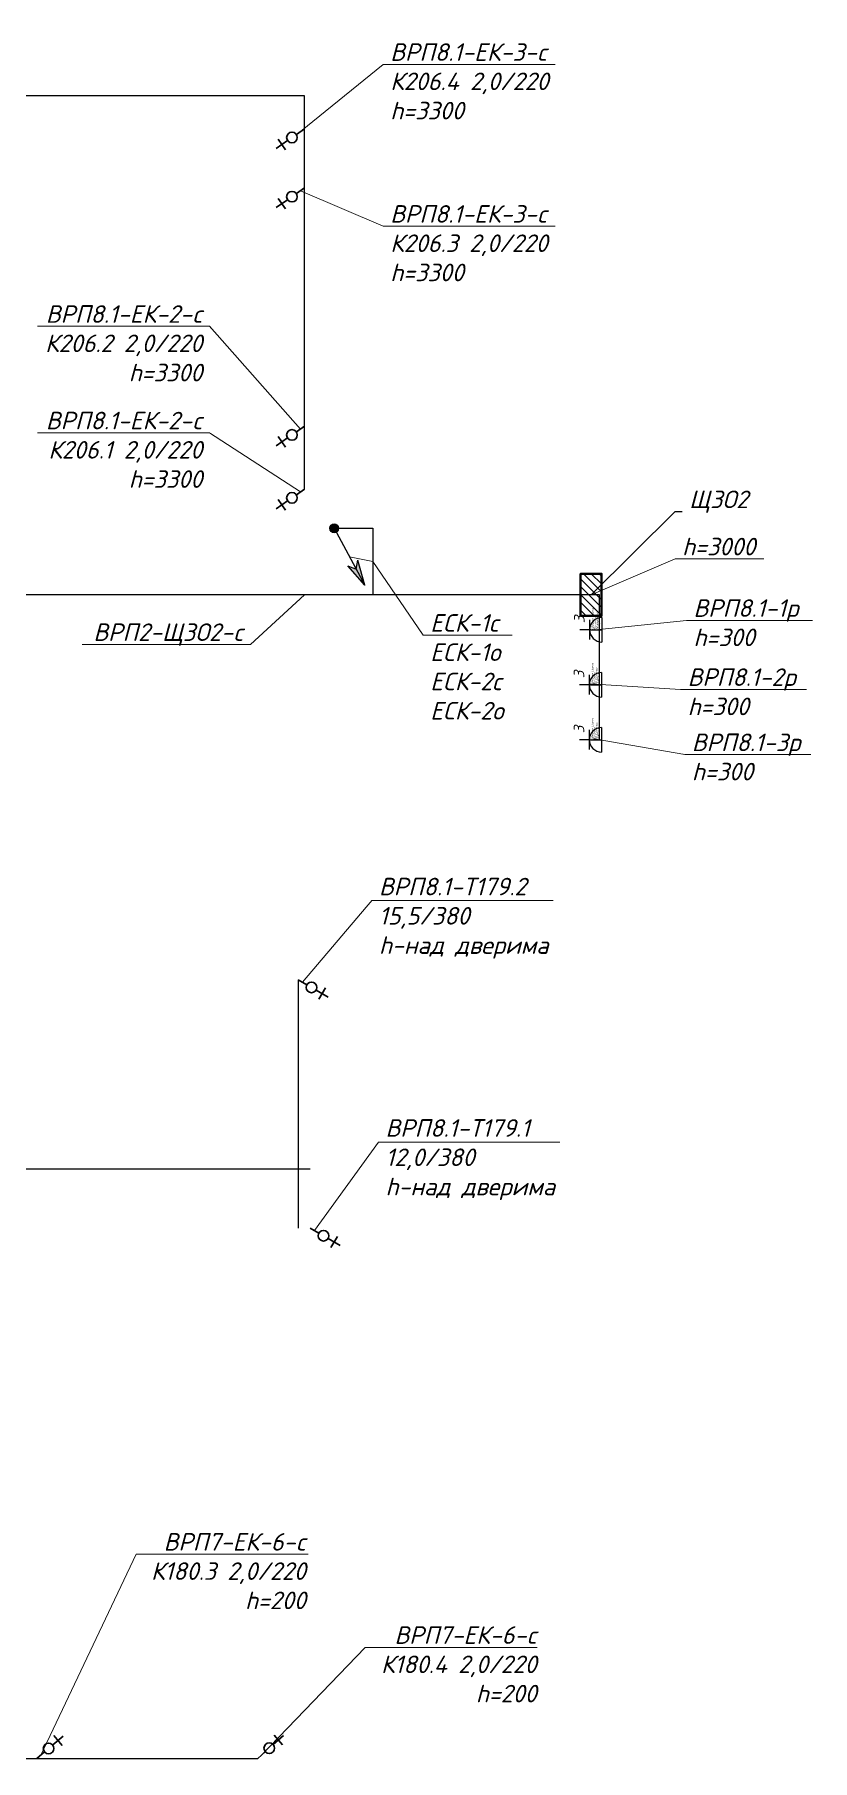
# Model space of a CAD drawing. Header units: millimetres. Extents: x -164867 to 807677, y -316775 to 513985.
# Drawn here: x 223381 to 234459, y 219213 to 243791 of the extents above; entities that cross this region are included whole.
import ezdxf
from ezdxf import colors
from ezdxf.entities.mleader import LeaderData, LeaderLine
from ezdxf.enums import TextEntityAlignment as Align
from ezdxf.math import Vec2, Vec3

# ---------------------------------------------------------------- set-up
doc = ezdxf.new("R2010")
doc.units = ezdxf.units.MM
doc.layers.add('E_Hidden atributes', color=2, linetype='Continuous', plot=False)
for name, color, linetype, lineweight in [('E_В лотку', 5, 'Kabl_in_Lotok', 30), ('E_Обладнання', 84, 'Continuous', 35), ('E_Позначення', 7, 'Continuous', 15), ('E_Розп. мережі', 5, 'Continuous', 30), ('E_Щити', 1, 'Continuous', 50)]:
    doc.layers.add(name, color=color, linetype=linetype, lineweight=lineweight)
doc.styles.add('GOST 2.304', font='isocpeui.ttf')
doc.styles.add('ISO', font='isocpeui.ttf')
doc.styles.add('orientation to layout', font='isocpeui.ttf')
doc.styles.add('ГОСТ 2.304', font='isocpeui.ttf')
doc.linetypes.add('Kabl_in_Lotok', pattern='A,10,[130,ltypeshp.shx,S=1,R=0,X=0,Y=0],1,[130,ltypeshp.shx,S=1,R=90,X=0,Y=-1],1,[130,ltypeshp.shx,S=1,R=0,X=0,Y=0],10', length=22)

# ---------------------------------------------------------------- blocks, each defined once
blk = doc.blocks.new('электровывод')
at = {"color": 0, "linetype": 'ByBlock', "lineweight": -2}
for p, q in [((-123, 124), (-205, 207)), ((-202, 127), (-125, 204)), ((-59, 60), (0, 0))]:
    blk.add_line(p, q, dxfattribs=at)
blk.add_circle((-91, 92), 44.9, dxfattribs=at)
blk = doc.blocks.new('_None')
blk = doc.blocks.new('*U5')
at = {"lineweight": 20}
h = blk.add_hatch(dxfattribs=at)
h.set_pattern_fill('ANSI31', color=0, scale=25)
h.paths.add_polyline_path([(-300, 300), (-300, 0), (300, 0), (300, 300)])
at = {"color": 0}
blk.add_lwpolyline([(-300, 300), (300, 300), (300, 0), (-300, 0)], close=True, dxfattribs=at)
blk = doc.blocks.new('*U18')
at = {"lineweight": -2}
h = blk.add_hatch(color=256, dxfattribs=at)
edge = h.paths.add_edge_path()
edge.add_arc((0.07, 0), 1.28, 0, 360)
h = blk.add_hatch(color=256, dxfattribs=at)
h.paths.add_polyline_path([(8.88, -16.13), (4.02, -10.62), (6.45, -11.65)])
h.paths.add_polyline_path([(8.88, -16.13), (6.45, -11.65), (6.9, -9.05)])
for p, q in [((0.11, 0), (8.88, -16.13)), ((6.45, -11.65), (6.9, -9.05)), ((8.88, -16.13), (6.9, -9.05)), ((8.88, -16.13), (4.02, -10.62)), ((4.02, -10.62), (6.45, -11.65))]:
    blk.add_line(p, q, dxfattribs=at)
blk.add_circle((0.11, 0), 1.24, dxfattribs=at)
blk = doc.blocks.new('*U506')
at = {"color": 0, "linetype": 'Continuous', "lineweight": 30}
for p, q in [((140, 275), (-140, 275)), ((0, 275), (0, 415)), ((0, 275), (0, 415)), ((0, 275), (0, 415)), ((0, 275), (0, 100)), ((175, 100), (-175, 100))]:
    blk.add_line(p, q, dxfattribs=at)
blk.add_arc((0, 100), 175, 0, 180, dxfattribs=at)
at = {"color": 0, "style": 'orientation to layout'}
blk.add_attdef('AMOUNT', text='', height=150, dxfattribs=at).set_placement((147, 422), align=Align.MIDDLE_CENTER)
at = {"layer": 'E_Hidden atributes', "style": 'GOST 2.304'}
for tag, p in [('IP', (0, 248)), ('INSTALATION', (0, 188)), ('LOCATION', (0, 158)), ('COLOR', (0, 100)), ('VENDOR', (0, 218)), ('VOLTAGE_CURRENT', (0, 128))]:
    blk.add_attdef(tag, p, '', height=25, dxfattribs=at)

msp = doc.modelspace()

# ---------------------------------------------------------------- linework, layer by layer
at = {"layer": 'E_В лотку', "ltscale": 100}
for points in [[(227226.07, 237317.44), (227226.07, 242917.44), (217888.74, 242917.44)], [(227648.29, 236758.8), (228198.29, 236758.8), (228198.29, 235812.67)], [(231306.07, 235812.67), (217888.74, 235812.67)], [(231426.07, 233747.35), (231426.07, 235812.67), (231306.07, 235812.67)], [(227135.93, 230331.19), (227135.93, 226794.65)], [(227307.45, 227633.54), (217848.84, 227633.54)]]:
    msp.add_lwpolyline(points, dxfattribs=at)
at = {"layer": 'E_Розп. мережі', "ltscale": 100}
msp.add_lwpolyline([(219229.59, 219242.99), (226559.59, 219242.99)], dxfattribs=at)

# ---------------------------------------------------------------- block references
at = {"layer": 'E_Обладнання', "yscale": 1.687500000021705, "zscale": 1.687500000021704}
for p, xscale, rotation in [((227226.07, 242449.77), -1.687500000021706, 169.4892115701172), ((227226.07, 241606.43), -1.687500000021706, 169.4892115701172), ((227226.07, 238213.11), -1.687500000021706, 169.4892115701172), ((227226.07, 237317.44), -1.687500000021706, 169.4892115701172), ((227135.93, 230331.19), -1.687500000021705, 284.4892115701171), ((227307.45, 226794.65), -1.687500000021705, 284.4892115701171), ((223414.21, 219242.99), -1.687500000021705, 354.9498601328435), ((226559.59, 219242.99), -1.687500000021705, 356.1728135791306)]:
    msp.add_blockref('электровывод', p, dxfattribs=dict(at, xscale=xscale, rotation=rotation))
at = {"layer": 'E_Обладнання', "rotation": 90}
for p in [(231560.76, 235314.75), (231556.07, 234531.05), (231556.07, 233747.35)]:
    msp.add_blockref('*U506', p, dxfattribs=at).add_auto_attribs({'AMOUNT': '3', 'INSTALATION': 'Вбудована', 'IP': 'IP20', 'VENDOR': 'Schneider-Electric', 'LOCATION': 'Загальні зони', 'VOLTAGE_CURRENT': '220В, 16А'})
at = {"layer": 'E_Розп. мережі', "xscale": 50, "yscale": 50, "zscale": 50, "rotation": 359.7583973098708}
msp.add_blockref('*U18', (227642.69, 236758.89), dxfattribs=at)
at = {"layer": 'E_Щити', "rotation": 90}
msp.add_blockref('*U5', (231456.07, 235812.67), dxfattribs=at)

# ---------------------------------------------------------------- next in the draw order: leaders
at = {"layer": 'E_Позначення'}
ml = msp.add_multileader_mtext('Standard', dxfattribs=at)
ml.set_content('ВРП8.1-ЕК-3-c\\PК206.4 2,0/220\\Ph=3300', color=256, style='ГОСТ 2.304')
ml.set_leader_properties(color=256, linetype='ByLayer', lineweight=-1)
ml.set_arrow_properties(name='NONE')
ml.build(insert=Vec2(0, 0))
ml.multileader.update_dxf_attribs({"has_dogleg": 0, "text_left_attachment_type": 6, "text_right_attachment_type": 6, "dogleg_length": 0, "arrow_head_size": 1})
ctx = ml.context
ctx.base_point, ctx.char_height, ctx.arrow_head_size, ctx.landing_gap_size, ctx.plane_origin = Vec3(228346.08, 243365.87), 250, 1, 100, Vec3(248272.18, 240957.13)
ctx.left_attachment, ctx.right_attachment = 6, 6
notes = []
notes.append((ctx, [(0, (1, 1, 0), (228346.08, 243365.87), (1, 0), 0, [(0, [(227167.47, 242409.04)], 0, [])])]))
ctx.mtext.insert, ctx.mtext.flow_direction = Vec3(228446.08, 243665.87), 5
ctx.mtext.has_bg_fill, ctx.mtext.bg_color, ctx.mtext.bg_scale_factor, ctx.mtext.bg_transparency, ctx.mtext.use_window_bg_color = 1, -1027028792, 1.5, 0, 1
ml = msp.add_multileader_mtext('Standard', dxfattribs=at)
ml.set_content('ВРП8.1-ЕК-3-c\\PК206.3 2,0/220\\Ph=3300', color=256, style='ГОСТ 2.304')
ml.set_leader_properties(color=256, linetype='ByLayer', lineweight=-1)
ml.set_arrow_properties(name='NONE')
ml.build(insert=Vec2(0, 0))
ml.multileader.update_dxf_attribs({"has_dogleg": 0, "text_left_attachment_type": 6, "text_right_attachment_type": 6, "dogleg_length": 0, "arrow_head_size": 1})
ctx = ml.context
ctx.base_point, ctx.char_height, ctx.arrow_head_size, ctx.landing_gap_size, ctx.plane_origin = Vec3(228346.08, 241060.94), 250, 1, 100, Vec3(248272.18, 240113.8)
ctx.left_attachment, ctx.right_attachment = 6, 6
notes.append((ctx, [(0, (1, 1, 0), (228346.08, 241060.94), (1, 0), 0, [(0, [(227167.47, 241565.71)], 0, [])])]))
ctx.mtext.insert, ctx.mtext.flow_direction = Vec3(228446.08, 241360.94), 5
ctx.mtext.has_bg_fill, ctx.mtext.bg_color, ctx.mtext.bg_scale_factor, ctx.mtext.bg_transparency, ctx.mtext.use_window_bg_color = 1, -1027028792, 1.5, 0, 1
at = {"layer": 'E_Позначення', "color": 7, "lineweight": 9}
ml = msp.add_multileader_mtext('Standard', dxfattribs=at)
ml.set_content('ЩЗО2', color=7, style='ISO')
ml.set_leader_properties()
ml.set_arrow_properties(name='NONE')
ml.build(insert=Vec2(0, 0))
ml.multileader.update_dxf_attribs({"has_text_frame": 1, "text_left_attachment_type": 7, "text_right_attachment_type": 8, "dogleg_length": 100, "arrow_head_size": 200})
ctx = ml.context
ctx.base_point, ctx.char_height, ctx.arrow_head_size, ctx.landing_gap_size, ctx.plane_origin = Vec3(232602.35, 236996.36), 250, 200, 100, Vec3(176865.98, 235409.41)
ctx.left_attachment, ctx.right_attachment = 7, 8
notes.append((ctx, [(1, (1, 1, 0), (232502.35, 236996.36), (1, 0), 100, [(0, [(231306.07, 235812.67)], 0, [])])]))
ctx.mtext.insert, ctx.mtext.line_spacing_factor, ctx.mtext.flow_direction = Vec3(232702.35, 237296.36), 0.72, 5
ctx.mtext.has_bg_fill, ctx.mtext.bg_color, ctx.mtext.bg_scale_factor, ctx.mtext.bg_transparency, ctx.mtext.use_window_bg_color = 1, -1027028792, 1.5, 0, 1
at = {"layer": 'E_Позначення'}
ml = msp.add_multileader_mtext('Standard', dxfattribs=at)
ml.set_content('ЕСК-1с\\PЕСК-1о\\PЕСК-2с\\PЕСК-2о', color=256, style='ГОСТ 2.304')
ml.set_leader_properties(color=256, linetype='ByLayer', lineweight=-1)
ml.build(insert=Vec2(0, 0))
ml.multileader.update_dxf_attribs({"has_dogleg": 0, "text_left_attachment_type": 6, "text_right_attachment_type": 6, "dogleg_length": 0, "arrow_head_size": 1})
ctx = ml.context
ctx.base_point, ctx.char_height, ctx.arrow_head_size, ctx.landing_gap_size, ctx.plane_origin = Vec3(228915.15, 235236.61), 250, 1, 100, Vec3(241714.96, 233514.41)
ctx.left_attachment, ctx.right_attachment = 6, 6
notes.append((ctx, [(0, (1, 1, 0), (228915.15, 235236.61), (1, 0), 0, [(1, [(227865.84, 236354.64), (228198.29, 236285.74)], 0, [])])]))
ctx.mtext.insert, ctx.mtext.flow_direction = Vec3(229015.15, 235536.61), 5
ctx.mtext.has_bg_fill, ctx.mtext.bg_color, ctx.mtext.bg_scale_factor, ctx.mtext.bg_transparency, ctx.mtext.use_window_bg_color = 1, -1027028792, 1.5, 0, 1
ml = msp.add_multileader_mtext('Standard', dxfattribs=at)
ml.set_content('ВРП2-ЩЗО2-c', color=256, style='ГОСТ 2.304')
ml.set_leader_properties(color=256, linetype='ByLayer', lineweight=-1)
ml.set_arrow_properties(name='NONE')
ml.build(insert=Vec2(0, 0))
ml.multileader.update_dxf_attribs({"has_dogleg": 0, "text_left_attachment_type": 6, "text_right_attachment_type": 6, "dogleg_length": 0, "arrow_head_size": 1})
ctx = ml.context
ctx.base_point, ctx.char_height, ctx.arrow_head_size, ctx.landing_gap_size, ctx.plane_origin = Vec3(224018.62, 235105), 250, 1, 100, Vec3(211475.33, 234552.05)
ctx.left_attachment, ctx.right_attachment, ctx.text_align_type = 6, 6, 2
notes.append((ctx, [(1, (1, 1, 0), (226454.61, 235105), (-1, 0), 0, [(0, [(227226.07, 235812.67)], 0, [])])]))
ctx.mtext.insert, ctx.mtext.alignment, ctx.mtext.flow_direction = Vec3(226354.61, 235405), 3, 5
ctx.mtext.has_bg_fill, ctx.mtext.bg_color, ctx.mtext.bg_scale_factor, ctx.mtext.bg_transparency, ctx.mtext.use_window_bg_color = 1, -1027028792, 1.5, 0, 1
ml = msp.add_multileader_mtext('Standard', dxfattribs=at)
ml.set_content('ВРП8.1-Т179.2\\P15,5/380\\Ph-над дверима', color=256, style='ГОСТ 2.304')
ml.set_leader_properties(color=256, linetype='ByLayer', lineweight=-1)
ml.set_arrow_properties(name='NONE')
ml.build(insert=Vec2(0, 0))
ml.multileader.update_dxf_attribs({"has_dogleg": 0, "text_left_attachment_type": 6, "text_right_attachment_type": 6, "dogleg_length": 0, "arrow_head_size": 1})
ctx = ml.context
ctx.base_point, ctx.char_height, ctx.arrow_head_size, ctx.landing_gap_size, ctx.plane_origin = Vec3(228185.83, 231457.52), 250, 1, 100, Vec3(248178.72, 228840.49)
ctx.left_attachment, ctx.right_attachment = 6, 6
notes.append((ctx, [(0, (1, 1, 0), (228185.83, 231457.52), (1, 0), 0, [(0, [(227197.61, 230295.3)], 0, [])])]))
ctx.mtext.insert, ctx.mtext.flow_direction = Vec3(228285.83, 231782.52), 5
ctx.mtext.has_bg_fill, ctx.mtext.bg_color, ctx.mtext.bg_scale_factor, ctx.mtext.bg_transparency, ctx.mtext.use_window_bg_color = 1, -1027028792, 1.5, 0, 1
ml = msp.add_multileader_mtext('Standard', dxfattribs=at)
ml.set_content('ВРП8.1-Т179.1\\P12,0/380\\Ph-над дверима', color=256, style='ГОСТ 2.304')
ml.set_leader_properties(color=256, linetype='ByLayer', lineweight=-1)
ml.set_arrow_properties(name='NONE')
ml.build(insert=Vec2(0, 0))
ml.multileader.update_dxf_attribs({"has_dogleg": 0, "text_left_attachment_type": 6, "text_right_attachment_type": 6, "dogleg_length": 0, "arrow_head_size": 1})
ctx = ml.context
ctx.base_point, ctx.char_height, ctx.arrow_head_size, ctx.landing_gap_size, ctx.plane_origin = Vec3(228278.87, 228019.4), 250, 1, 100, Vec3(248350.24, 225303.95)
ctx.left_attachment, ctx.right_attachment = 6, 6
notes.append((ctx, [(0, (1, 1, 0), (228278.87, 228019.4), (1, 0), 0, [(0, [(227369.13, 226758.75)], 0, [])])]))
ctx.mtext.insert, ctx.mtext.flow_direction = Vec3(228378.87, 228344.4), 5
ctx.mtext.has_bg_fill, ctx.mtext.bg_color, ctx.mtext.bg_scale_factor, ctx.mtext.bg_transparency, ctx.mtext.use_window_bg_color = 1, -1027028792, 1.5, 0, 1
ml = msp.add_multileader_mtext('Standard', dxfattribs=at)
ml.set_content('ВРП7-ЕК-6-c\\PК180.3 2,0/220\\Ph=200', color=256, style='ГОСТ 2.304')
ml.set_leader_properties(color=256, linetype='ByLayer', lineweight=-1)
ml.set_arrow_properties(name='NONE')
ml.build(insert=Vec2(0, 0))
ml.multileader.update_dxf_attribs({"has_dogleg": 0, "text_left_attachment_type": 6, "text_right_attachment_type": 6, "dogleg_length": 0, "arrow_head_size": 1})
ctx = ml.context
ctx.base_point, ctx.char_height, ctx.arrow_head_size, ctx.landing_gap_size, ctx.plane_origin = Vec3(224829.6, 222151), 250, 1, 100, Vec3(244456.99, 217752.28)
ctx.left_attachment, ctx.right_attachment, ctx.text_align_type = 6, 6, 2
notes.append((ctx, [(0, (1, 1, 0), (224829.6, 222151), (1, 0), 0, [(0, [(223468.67, 219289.1)], 0, [])])]))
ctx.mtext.insert, ctx.mtext.alignment, ctx.mtext.flow_direction = Vec3(227245.51, 222451), 3, 5
ctx.mtext.has_bg_fill, ctx.mtext.bg_color, ctx.mtext.bg_scale_factor, ctx.mtext.bg_transparency, ctx.mtext.use_window_bg_color = 1, -1027028792, 1.5, 0, 1
for ctx, leaders in notes:
    for number, flags, end, landing, length, lines in leaders:
        leader = LeaderData()
        leader.index, (leader.has_last_leader_line, leader.has_dogleg_vector, leader.attachment_direction) = number, flags
        leader.last_leader_point, leader.dogleg_vector, leader.dogleg_length = Vec3(end), Vec3(landing), length
        for number, points, colour, breaks in lines:
            line = LeaderLine()
            line.index, line.vertices, line.color, line.breaks = number, Vec3.list(points), colors.encode_raw_color(colour), breaks
            leader.lines.append(line)
        ctx.leaders.append(leader)

# ---------------------------------------------------------------- next in the draw order: leaders
ml = msp.add_multileader_mtext('Standard', dxfattribs=at)
ml.set_content('ВРП8.1-ЕК-2-c\\PК206.2 2,0/220\\Ph=3300', color=256, style='ГОСТ 2.304')
ml.set_leader_properties(color=256, linetype='ByLayer', lineweight=-1)
ml.set_arrow_properties(name='NONE')
ml.build(insert=Vec2(0, 0))
ml.multileader.update_dxf_attribs({"has_dogleg": 0, "text_left_attachment_type": 6, "text_right_attachment_type": 6, "dogleg_length": 0, "arrow_head_size": 1})
ctx = ml.context
ctx.base_point, ctx.char_height, ctx.arrow_head_size, ctx.landing_gap_size, ctx.plane_origin = Vec3(223302.85, 239635.34), 250, 1, 100, Vec3(248268.85, 236722.41)
ctx.left_attachment, ctx.right_attachment, ctx.text_align_type = 6, 6, 2
notes = []
notes.append((ctx, [(1, (1, 1, 0), (225870.65, 239635.34), (-1, 0), 0, [(0, [(227167.47, 238172.38)], 0, [])])]))
ctx.mtext.insert, ctx.mtext.alignment, ctx.mtext.flow_direction = Vec3(225770.65, 239935.34), 3, 5
ctx.mtext.has_bg_fill, ctx.mtext.bg_color, ctx.mtext.bg_scale_factor, ctx.mtext.bg_transparency, ctx.mtext.use_window_bg_color = 1, -1027028792, 1.5, 0, 1
ml = msp.add_multileader_mtext('Standard', dxfattribs=at)
ml.set_content('h=3000', color=256, style='ГОСТ 2.304')
ml.set_leader_properties(color=256, linetype='ByLayer', lineweight=-1)
ml.set_arrow_properties(name='NONE')
ml.build(insert=Vec2(0, 0))
ml.multileader.update_dxf_attribs({"has_dogleg": 0, "text_left_attachment_type": 6, "text_right_attachment_type": 6, "dogleg_length": 0, "arrow_head_size": 1})
ctx = ml.context
ctx.base_point, ctx.char_height, ctx.arrow_head_size, ctx.landing_gap_size, ctx.plane_origin = Vec3(232502.35, 236324), 250, 1, 100, Vec3(252407.45, 234362.69)
ctx.left_attachment, ctx.right_attachment = 6, 6
notes.append((ctx, [(0, (1, 1, 0), (232502.35, 236324), (1, 0), 0, [(0, [(231306.07, 235812.67)], 0, [])])]))
ctx.mtext.insert, ctx.mtext.flow_direction = Vec3(232602.35, 236624), 5
ctx.mtext.has_bg_fill, ctx.mtext.bg_color, ctx.mtext.bg_scale_factor, ctx.mtext.bg_transparency, ctx.mtext.use_window_bg_color = 1, -1027028792, 1.5, 0, 1
ml = msp.add_multileader_mtext('Standard', dxfattribs=at)
ml.set_content('ВРП7-ЕК-6-c\\PК180.4 2,0/220\\Ph=200', color=256, style='ГОСТ 2.304')
ml.set_leader_properties(color=256, linetype='ByLayer', lineweight=-1)
ml.set_arrow_properties(name='NONE')
ml.build(insert=Vec2(0, 0))
ml.multileader.update_dxf_attribs({"has_dogleg": 0, "text_left_attachment_type": 6, "text_right_attachment_type": 6, "dogleg_length": 0, "arrow_head_size": 1})
ctx = ml.context
ctx.base_point, ctx.char_height, ctx.arrow_head_size, ctx.landing_gap_size, ctx.plane_origin = Vec3(228090.94, 220823.47), 250, 1, 100, Vec3(247602.37, 217752.28)
ctx.left_attachment, ctx.right_attachment, ctx.text_align_type = 6, 6, 2
notes.append((ctx, [(0, (1, 1, 0), (228090.94, 220823.47), (1, 0), 0, [(0, [(226613.05, 219290.26)], 0, [])])]))
ctx.mtext.insert, ctx.mtext.alignment, ctx.mtext.flow_direction = Vec3(230532.61, 221123.47), 3, 5
ctx.mtext.has_bg_fill, ctx.mtext.bg_color, ctx.mtext.bg_scale_factor, ctx.mtext.bg_transparency, ctx.mtext.use_window_bg_color = 1, -1027028792, 1.5, 0, 1
for ctx, leaders in notes:
    for number, flags, end, landing, length, lines in leaders:
        leader = LeaderData()
        leader.index, (leader.has_last_leader_line, leader.has_dogleg_vector, leader.attachment_direction) = number, flags
        leader.last_leader_point, leader.dogleg_vector, leader.dogleg_length = Vec3(end), Vec3(landing), length
        for number, points, colour, breaks in lines:
            line = LeaderLine()
            line.index, line.vertices, line.color, line.breaks = number, Vec3.list(points), colors.encode_raw_color(colour), breaks
            leader.lines.append(line)
        ctx.leaders.append(leader)

# ---------------------------------------------------------------- next in the draw order: leaders
ml = msp.add_multileader_mtext('Standard', dxfattribs=at)
ml.set_content('ВРП8.1-ЕК-2-c\\PК206.1 2,0/220\\Ph=3300', color=256, style='ГОСТ 2.304')
ml.set_leader_properties(color=256, linetype='ByLayer', lineweight=-1)
ml.set_arrow_properties(name='NONE')
ml.build(insert=Vec2(0, 0))
ml.multileader.update_dxf_attribs({"has_dogleg": 0, "text_left_attachment_type": 6, "text_right_attachment_type": 6, "dogleg_length": 0, "arrow_head_size": 1})
ctx = ml.context
ctx.base_point, ctx.char_height, ctx.arrow_head_size, ctx.landing_gap_size, ctx.plane_origin = Vec3(223329.55, 238118.76), 250, 1, 100, Vec3(248268.85, 235826.73)
ctx.left_attachment, ctx.right_attachment, ctx.text_align_type = 6, 6, 2
notes = []
notes.append((ctx, [(1, (1, 1, 0), (225870.65, 238118.76), (-1, 0), 0, [(0, [(227167.47, 237276.71)], 0, [])])]))
ctx.mtext.insert, ctx.mtext.alignment, ctx.mtext.flow_direction = Vec3(225770.65, 238418.76), 3, 5
ctx.mtext.has_bg_fill, ctx.mtext.bg_color, ctx.mtext.bg_scale_factor, ctx.mtext.bg_transparency, ctx.mtext.use_window_bg_color = 1, -1027028792, 1.5, 0, 1
ml = msp.add_multileader_mtext('Standard', dxfattribs=at)
ml.set_content('ВРП8.1-1р\\Ph=300', color=256, style='ГОСТ 2.304')
ml.set_leader_properties(color=256, linetype='ByLayer', lineweight=-1)
ml.set_arrow_properties(name='NONE')
ml.build(insert=Vec2(0, 0))
ml.multileader.update_dxf_attribs({"has_dogleg": 0, "text_left_attachment_type": 6, "text_right_attachment_type": 6, "text_top_attachment_type": 10, "dogleg_length": 0, "arrow_head_size": 1})
ctx = ml.context
ctx.base_point, ctx.char_height, ctx.arrow_head_size, ctx.landing_gap_size, ctx.plane_origin = Vec3(232664.01, 235447.97), 250, 1, 100, Vec3(223446.72, 239105.23)
ctx.left_attachment, ctx.right_attachment = 6, 6
notes.append((ctx, [(0, (1, 1, 0), (232664.01, 235447.97), (1, 0), 0, [(2, [(231373.26, 235314.75)], 0, [])])]))
ctx.mtext.insert, ctx.mtext.flow_direction = Vec3(232764.01, 235747.97), 5
ctx.mtext.has_bg_fill, ctx.mtext.bg_color, ctx.mtext.bg_scale_factor, ctx.mtext.bg_transparency, ctx.mtext.use_window_bg_color = 1, -1027028792, 1.5, 0, 1
for ctx, leaders in notes:
    for number, flags, end, landing, length, lines in leaders:
        leader = LeaderData()
        leader.index, (leader.has_last_leader_line, leader.has_dogleg_vector, leader.attachment_direction) = number, flags
        leader.last_leader_point, leader.dogleg_vector, leader.dogleg_length = Vec3(end), Vec3(landing), length
        for number, points, colour, breaks in lines:
            line = LeaderLine()
            line.index, line.vertices, line.color, line.breaks = number, Vec3.list(points), colors.encode_raw_color(colour), breaks
            leader.lines.append(line)
        ctx.leaders.append(leader)

# ---------------------------------------------------------------- next in the draw order: leaders
ml = msp.add_multileader_mtext('Standard', dxfattribs=at)
ml.set_content('ВРП8.1-2р\\Ph=300', color=256, style='ГОСТ 2.304')
ml.set_leader_properties(color=256, linetype='ByLayer', lineweight=-1)
ml.set_arrow_properties(name='NONE')
ml.build(insert=Vec2(0, 0))
ml.multileader.update_dxf_attribs({"has_dogleg": 0, "text_left_attachment_type": 6, "text_right_attachment_type": 6, "text_top_attachment_type": 10, "dogleg_length": 0, "arrow_head_size": 1})
ctx = ml.context
ctx.base_point, ctx.char_height, ctx.arrow_head_size, ctx.landing_gap_size, ctx.plane_origin = Vec3(232581.06, 234464.58), 250, 1, 100, Vec3(223363.77, 238333.49)
ctx.left_attachment, ctx.right_attachment = 6, 6
notes = []
notes.append((ctx, [(0, (1, 1, 0), (232581.06, 234464.58), (1, 0), 0, [(2, [(231290.31, 234543.01)], 0, [])])]))
ctx.mtext.insert, ctx.mtext.flow_direction = Vec3(232681.06, 234764.58), 5
ctx.mtext.has_bg_fill, ctx.mtext.bg_color, ctx.mtext.bg_scale_factor, ctx.mtext.bg_transparency, ctx.mtext.use_window_bg_color = 1, -1027028792, 1.5, 0, 1
for ctx, leaders in notes:
    for number, flags, end, landing, length, lines in leaders:
        leader = LeaderData()
        leader.index, (leader.has_last_leader_line, leader.has_dogleg_vector, leader.attachment_direction) = number, flags
        leader.last_leader_point, leader.dogleg_vector, leader.dogleg_length = Vec3(end), Vec3(landing), length
        for number, points, colour, breaks in lines:
            line = LeaderLine()
            line.index, line.vertices, line.color, line.breaks = number, Vec3.list(points), colors.encode_raw_color(colour), breaks
            leader.lines.append(line)
        ctx.leaders.append(leader)

# ---------------------------------------------------------------- next in the draw order: leaders
ml = msp.add_multileader_mtext('Standard', dxfattribs=at)
ml.set_content('ВРП8.1-3р\\Ph=300', color=256, style='ГОСТ 2.304')
ml.set_leader_properties(color=256, linetype='ByLayer', lineweight=-1)
ml.set_arrow_properties(name='NONE')
ml.build(insert=Vec2(0, 0))
ml.multileader.update_dxf_attribs({"has_dogleg": 0, "text_left_attachment_type": 6, "text_right_attachment_type": 6, "text_top_attachment_type": 10, "dogleg_length": 0, "arrow_head_size": 1})
ctx = ml.context
ctx.base_point, ctx.char_height, ctx.arrow_head_size, ctx.landing_gap_size, ctx.plane_origin = Vec3(232641.06, 233536.21), 250, 1, 100, Vec3(223423.77, 237549.79)
ctx.left_attachment, ctx.right_attachment = 6, 6
notes = []
notes.append((ctx, [(0, (1, 1, 0), (232641.06, 233536.21), (1, 0), 0, [(2, [(231350.31, 233759.31)], 0, [])])]))
ctx.mtext.insert, ctx.mtext.flow_direction = Vec3(232741.06, 233836.21), 5
ctx.mtext.has_bg_fill, ctx.mtext.bg_color, ctx.mtext.bg_scale_factor, ctx.mtext.bg_transparency, ctx.mtext.use_window_bg_color = 1, -1027028792, 1.5, 0, 1
for ctx, leaders in notes:
    for number, flags, end, landing, length, lines in leaders:
        leader = LeaderData()
        leader.index, (leader.has_last_leader_line, leader.has_dogleg_vector, leader.attachment_direction) = number, flags
        leader.last_leader_point, leader.dogleg_vector, leader.dogleg_length = Vec3(end), Vec3(landing), length
        for number, points, colour, breaks in lines:
            line = LeaderLine()
            line.index, line.vertices, line.color, line.breaks = number, Vec3.list(points), colors.encode_raw_color(colour), breaks
            leader.lines.append(line)
        ctx.leaders.append(leader)

doc.saveas('drawing.dxf')
